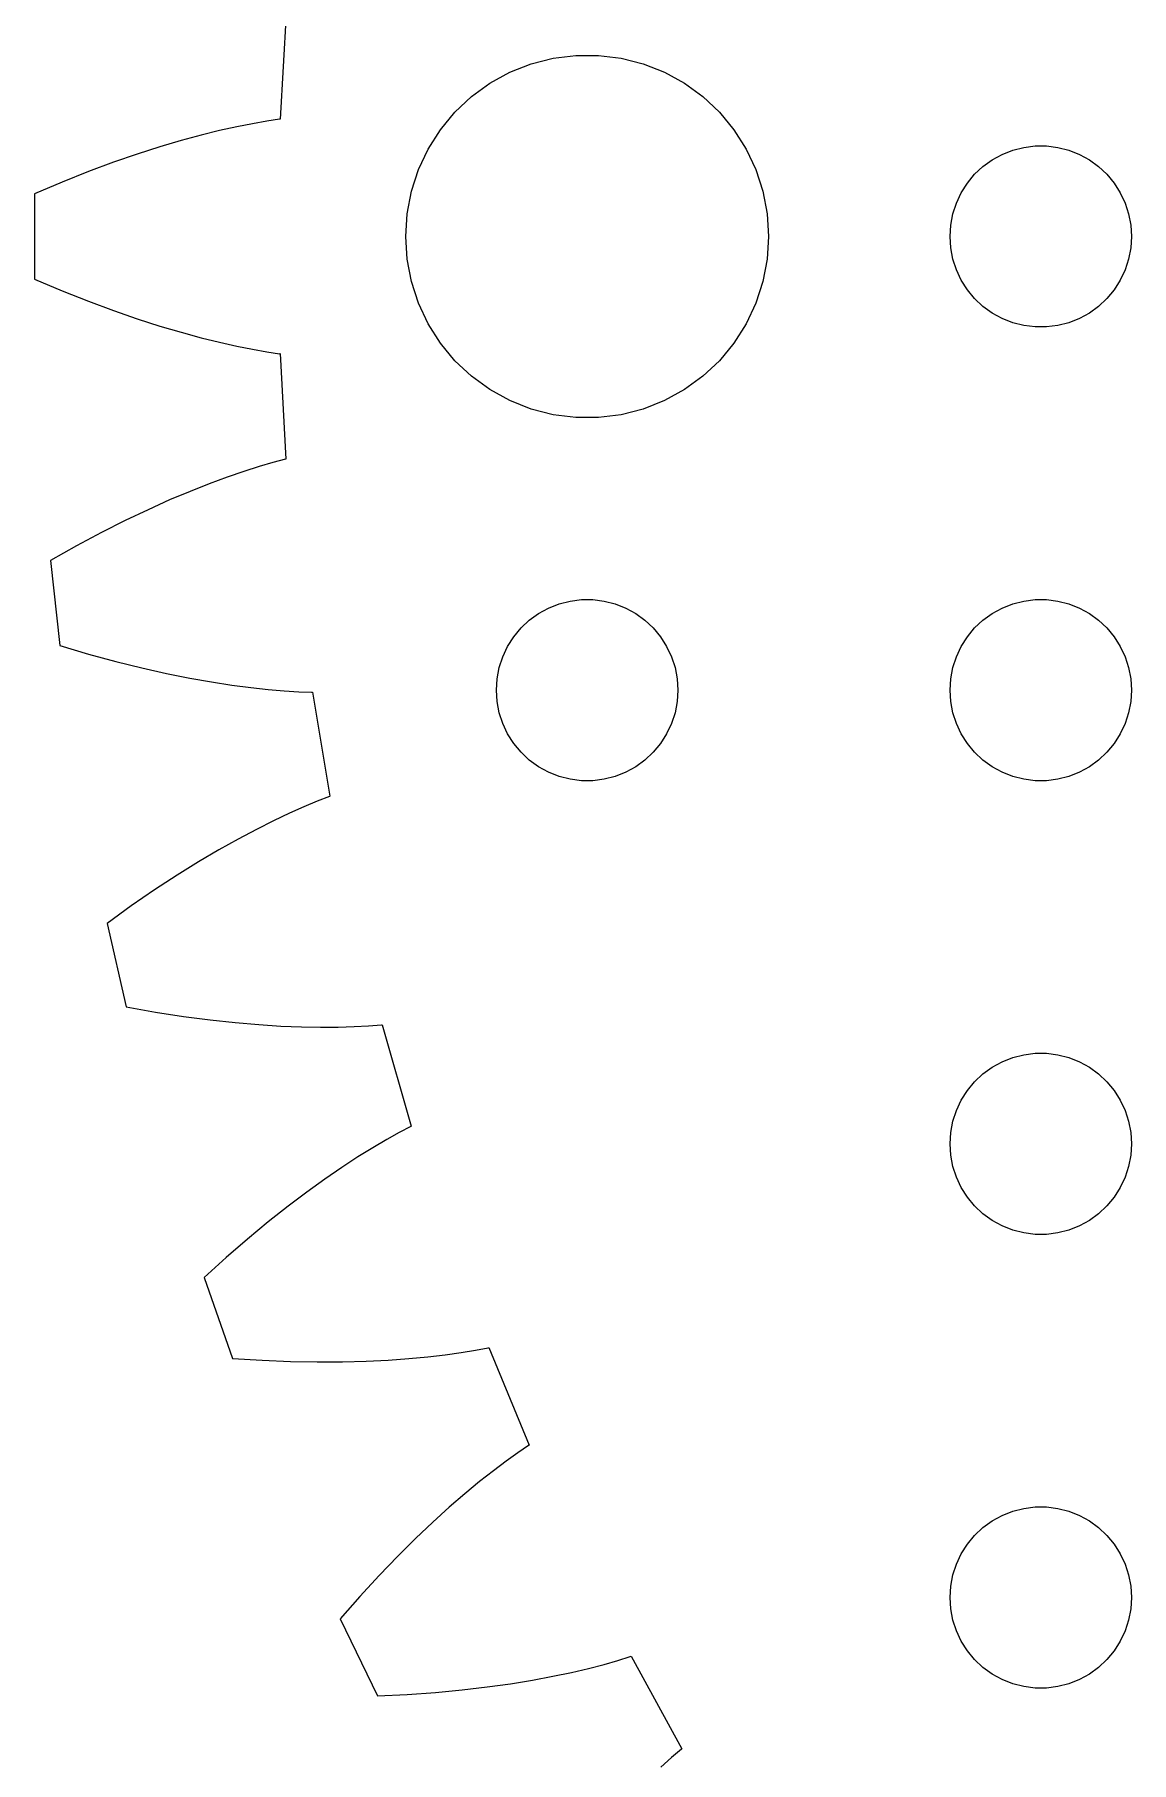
# Model space of a CAD drawing. Header units: metres. Extents: x -54 to 54, y 56 to 164.
# Drawn here: x -54.14 to -36, y 84.77 to 113.34 of the extents above; entities that cross this region are included whole.
import ezdxf

# ---------------------------------------------------------------- set-up
doc = ezdxf.new("R2010")
doc.units = ezdxf.units.M

msp = doc.modelspace()

# ---------------------------------------------------------------- linework, layer by layer
for p, q in [((-49.9756, 113.681), (-50.0776, 111.938)), ((-46.2773, 112.714), (-45.927, 112.853)), ((-45.927, 112.853), (-45.5621, 112.947)), ((-45.5621, 112.947), (-45.1884, 112.994)), ((-45.1884, 112.994), (-44.8116, 112.994)), ((-44.8116, 112.994), (-44.4379, 112.947)), ((-44.4379, 112.947), (-44.0729, 112.853)), ((-44.0729, 112.853), (-43.7227, 112.714)), ((-46.6075, 112.533), (-46.2773, 112.714)), ((-43.7227, 112.714), (-43.3925, 112.533)), ((-47.1869, 112.054), (-46.9123, 112.312)), ((-46.9123, 112.312), (-46.6075, 112.533)), ((-43.3925, 112.533), (-43.0877, 112.312)), ((-43.0877, 112.312), (-42.8131, 112.054)), ((-47.427, 111.763), (-47.1869, 112.054)), ((-42.8131, 112.054), (-42.5729, 111.763)), ((-51.0779, 111.75), (-51.3844, 111.674)), ((-50.7946, 111.813), (-51.0779, 111.75)), ((-50.5349, 111.864), (-50.7946, 111.813)), ((-50.2991, 111.906), (-50.5349, 111.864)), ((-50.0875, 111.938), (-50.2991, 111.906)), ((-50.0776, 111.938), (-50.0875, 111.938)), ((-47.6289, 111.445), (-47.427, 111.763)), ((-42.5729, 111.763), (-42.3711, 111.445)), ((-52.0651, 111.482), (-52.4383, 111.362)), ((-51.7136, 111.585), (-52.0651, 111.482)), ((-51.3844, 111.674), (-51.7136, 111.585)), ((-47.7893, 111.104), (-47.6289, 111.445)), ((-42.3711, 111.445), (-42.2107, 111.104)), ((-38.1387, 111.357), (-37.9635, 111.427)), ((-37.9635, 111.427), (-37.7811, 111.473)), ((-37.7811, 111.473), (-37.5942, 111.497)), ((-37.5942, 111.497), (-37.4058, 111.497)), ((-37.4058, 111.497), (-37.2189, 111.473)), ((-37.2189, 111.473), (-37.0365, 111.427)), ((-37.0365, 111.427), (-36.8613, 111.357)), ((-52.8327, 111.226), (-53.2478, 111.072)), ((-52.4383, 111.362), (-52.8327, 111.226)), ((-38.5934, 111.027), (-38.4561, 111.156)), ((-38.4561, 111.156), (-38.3037, 111.266)), ((-38.3037, 111.266), (-38.1387, 111.357)), ((-36.8613, 111.357), (-36.6963, 111.266)), ((-36.6963, 111.266), (-36.5439, 111.156)), ((-36.5439, 111.156), (-36.4065, 111.027)), ((-53.6829, 110.9), (-54.1374, 110.707)), ((-53.2478, 111.072), (-53.6829, 110.9)), ((-47.9057, 110.746), (-47.7893, 111.104)), ((-42.2107, 111.104), (-42.0942, 110.746)), ((-38.8145, 110.723), (-38.7135, 110.882)), ((-38.7135, 110.882), (-38.5934, 111.027)), ((-36.4065, 111.027), (-36.2865, 110.882)), ((-36.2865, 110.882), (-36.1855, 110.723)), ((-54.1374, 110.707), (-54.1374, 109.293)), ((-47.9763, 110.376), (-47.9057, 110.746)), ((-42.0942, 110.746), (-42.0237, 110.376)), ((-38.9529, 110.373), (-38.8947, 110.552)), ((-38.8947, 110.552), (-38.8145, 110.723)), ((-36.1855, 110.723), (-36.1053, 110.552)), ((-36.1053, 110.552), (-36.0471, 110.373)), ((-48, 110), (-47.9763, 110.376)), ((-42.0237, 110.376), (-42, 110)), ((-38.9882, 110.188), (-38.9529, 110.373)), ((-36.0471, 110.373), (-36.0118, 110.188)), ((-47.9763, 109.624), (-48, 110)), ((-42, 110), (-42.0237, 109.624)), ((-39, 110), (-38.9882, 110.188)), ((-38.9882, 109.812), (-39, 110)), ((-36.0118, 110.188), (-36, 110)), ((-36, 110), (-36.0118, 109.812)), ((-38.9529, 109.627), (-38.9882, 109.812)), ((-36.0118, 109.812), (-36.0471, 109.627)), ((-47.9057, 109.254), (-47.9763, 109.624)), ((-42.0237, 109.624), (-42.0942, 109.254)), ((-38.8947, 109.448), (-38.9529, 109.627)), ((-38.8145, 109.277), (-38.8947, 109.448)), ((-36.1053, 109.448), (-36.1855, 109.277)), ((-36.0471, 109.627), (-36.1053, 109.448)), ((-54.1374, 109.293), (-53.6829, 109.1)), ((-47.7893, 108.896), (-47.9057, 109.254)), ((-42.0942, 109.254), (-42.2107, 108.896)), ((-38.7135, 109.118), (-38.8145, 109.277)), ((-38.5934, 108.973), (-38.7135, 109.118)), ((-36.2865, 109.118), (-36.4065, 108.973)), ((-36.1855, 109.277), (-36.2865, 109.118)), ((-53.6829, 109.1), (-53.2478, 108.928)), ((-53.2478, 108.928), (-52.8327, 108.774)), ((-47.6289, 108.555), (-47.7893, 108.896)), ((-42.2107, 108.896), (-42.3711, 108.555)), ((-38.4561, 108.844), (-38.5934, 108.973)), ((-38.3037, 108.734), (-38.4561, 108.844)), ((-36.5439, 108.844), (-36.6963, 108.734)), ((-36.4065, 108.973), (-36.5439, 108.844)), ((-52.8327, 108.774), (-52.4383, 108.638)), ((-52.4383, 108.638), (-52.0651, 108.518)), ((-47.427, 108.237), (-47.6289, 108.555)), ((-42.3711, 108.555), (-42.5729, 108.237)), ((-38.1387, 108.643), (-38.3037, 108.734)), ((-37.9635, 108.573), (-38.1387, 108.643)), ((-37.7811, 108.527), (-37.9635, 108.573)), ((-37.0365, 108.573), (-37.2189, 108.527)), ((-36.8613, 108.643), (-37.0365, 108.573)), ((-36.6963, 108.734), (-36.8613, 108.643)), ((-52.0651, 108.518), (-51.7136, 108.415)), ((-51.7136, 108.415), (-51.3844, 108.326)), ((-51.3844, 108.326), (-51.0779, 108.25)), ((-37.5942, 108.503), (-37.7811, 108.527)), ((-37.4058, 108.503), (-37.5942, 108.503)), ((-37.2189, 108.527), (-37.4058, 108.503)), ((-51.0779, 108.25), (-50.7946, 108.187)), ((-50.7946, 108.187), (-50.5349, 108.136)), ((-50.5349, 108.136), (-50.2991, 108.094)), ((-50.2991, 108.094), (-50.0875, 108.062)), ((-50.0875, 108.062), (-50.0735, 108.063)), ((-50.0735, 108.063), (-49.9797, 106.318)), ((-47.1869, 107.946), (-47.427, 108.237)), ((-42.5729, 108.237), (-42.8131, 107.946)), ((-46.9123, 107.688), (-47.1869, 107.946)), ((-42.8131, 107.946), (-43.0877, 107.688)), ((-46.6075, 107.467), (-46.9123, 107.688)), ((-46.2773, 107.286), (-46.6075, 107.467)), ((-43.3925, 107.467), (-43.7227, 107.286)), ((-43.0877, 107.688), (-43.3925, 107.467)), ((-45.927, 107.147), (-46.2773, 107.286)), ((-45.5621, 107.053), (-45.927, 107.147)), ((-44.0729, 107.147), (-44.4379, 107.053)), ((-43.7227, 107.286), (-44.0729, 107.147)), ((-45.1884, 107.006), (-45.5621, 107.053)), ((-44.8116, 107.006), (-45.1884, 107.006)), ((-44.4379, 107.053), (-44.8116, 107.006)), ((-50.1962, 106.262), (-50.4259, 106.195)), ((-49.9895, 106.318), (-50.1962, 106.262)), ((-49.9797, 106.318), (-49.9895, 106.318)), ((-50.9527, 106.02), (-51.2488, 105.911)), ((-50.6782, 106.114), (-50.9527, 106.02)), ((-50.4259, 106.195), (-50.6782, 106.114)), ((-51.5659, 105.785), (-51.9036, 105.643)), ((-51.2488, 105.911), (-51.5659, 105.785)), ((-52.2611, 105.482), (-52.6378, 105.303)), ((-51.9036, 105.643), (-52.2611, 105.482)), ((-52.6378, 105.303), (-53.0331, 105.104)), ((-53.4461, 104.884), (-53.8762, 104.642)), ((-53.0331, 105.104), (-53.4461, 104.884)), ((-53.8762, 104.642), (-53.7177, 103.236)), ((-45.2811, 103.973), (-45.0942, 103.997)), ((-45.0942, 103.997), (-44.9058, 103.997)), ((-44.9058, 103.997), (-44.7189, 103.973)), ((-37.7811, 103.973), (-37.5942, 103.997)), ((-37.5942, 103.997), (-37.4058, 103.997)), ((-37.4058, 103.997), (-37.2189, 103.973)), ((-45.9561, 103.656), (-45.8037, 103.766)), ((-45.8037, 103.766), (-45.6387, 103.857)), ((-45.6387, 103.857), (-45.4635, 103.927)), ((-45.4635, 103.927), (-45.2811, 103.973)), ((-44.7189, 103.973), (-44.5365, 103.927)), ((-44.5365, 103.927), (-44.3613, 103.857)), ((-44.3613, 103.857), (-44.1963, 103.766)), ((-44.1963, 103.766), (-44.0439, 103.656)), ((-38.4561, 103.656), (-38.3037, 103.766)), ((-38.3037, 103.766), (-38.1387, 103.857)), ((-38.1387, 103.857), (-37.9635, 103.927)), ((-37.9635, 103.927), (-37.7811, 103.973)), ((-37.2189, 103.973), (-37.0365, 103.927)), ((-37.0365, 103.927), (-36.8613, 103.857)), ((-36.8613, 103.857), (-36.6963, 103.766)), ((-36.6963, 103.766), (-36.5439, 103.656)), ((-46.2135, 103.382), (-46.0934, 103.527)), ((-46.0934, 103.527), (-45.9561, 103.656)), ((-44.0439, 103.656), (-43.9065, 103.527)), ((-43.9065, 103.527), (-43.7865, 103.382)), ((-38.7135, 103.382), (-38.5934, 103.527)), ((-38.5934, 103.527), (-38.4561, 103.656)), ((-36.5439, 103.656), (-36.4065, 103.527)), ((-36.4065, 103.527), (-36.2865, 103.382)), ((-53.7177, 103.236), (-53.2446, 103.095)), ((-46.3947, 103.052), (-46.3145, 103.223)), ((-46.3145, 103.223), (-46.2135, 103.382)), ((-43.7865, 103.382), (-43.6855, 103.223)), ((-43.6855, 103.223), (-43.6053, 103.052)), ((-38.8947, 103.052), (-38.8145, 103.223)), ((-38.8145, 103.223), (-38.7135, 103.382)), ((-36.2865, 103.382), (-36.1855, 103.223)), ((-36.1855, 103.223), (-36.1053, 103.052)), ((-53.2446, 103.095), (-52.7929, 102.973)), ((-52.7929, 102.973), (-52.3632, 102.866)), ((-52.3632, 102.866), (-51.9561, 102.775)), ((-46.4882, 102.688), (-46.4529, 102.873)), ((-46.4529, 102.873), (-46.3947, 103.052)), ((-43.6053, 103.052), (-43.5471, 102.873)), ((-43.5471, 102.873), (-43.5118, 102.688)), ((-38.9882, 102.688), (-38.9529, 102.873)), ((-38.9529, 102.873), (-38.8947, 103.052)), ((-36.1053, 103.052), (-36.0471, 102.873)), ((-36.0471, 102.873), (-36.0118, 102.688)), ((-51.9561, 102.775), (-51.5718, 102.698)), ((-51.5718, 102.698), (-51.2109, 102.635)), ((-51.2109, 102.635), (-50.8738, 102.583)), ((-50.8738, 102.583), (-50.5608, 102.542)), ((-46.5, 102.5), (-46.4882, 102.688)), ((-43.5118, 102.688), (-43.5, 102.5)), ((-39, 102.5), (-38.9882, 102.688)), ((-36.0118, 102.688), (-36, 102.5)), ((-50.5608, 102.542), (-50.2723, 102.511)), ((-50.2723, 102.511), (-50.0084, 102.489)), ((-50.0084, 102.489), (-49.7694, 102.474)), ((-49.7694, 102.474), (-49.5556, 102.466)), ((-49.5556, 102.466), (-49.5417, 102.468)), ((-49.5417, 102.468), (-49.2532, 100.746)), ((-46.4882, 102.312), (-46.5, 102.5)), ((-46.4529, 102.127), (-46.4882, 102.312)), ((-43.5118, 102.312), (-43.5471, 102.127)), ((-43.5, 102.5), (-43.5118, 102.312)), ((-38.9882, 102.312), (-39, 102.5)), ((-38.9529, 102.127), (-38.9882, 102.312)), ((-36.0118, 102.312), (-36.0471, 102.127)), ((-36, 102.5), (-36.0118, 102.312)), ((-46.3947, 101.948), (-46.4529, 102.127)), ((-43.5471, 102.127), (-43.6053, 101.948)), ((-38.8947, 101.948), (-38.9529, 102.127)), ((-36.0471, 102.127), (-36.1053, 101.948)), ((-46.3145, 101.777), (-46.3947, 101.948)), ((-46.2135, 101.618), (-46.3145, 101.777)), ((-43.6855, 101.777), (-43.7865, 101.618)), ((-43.6053, 101.948), (-43.6855, 101.777)), ((-38.8145, 101.777), (-38.8947, 101.948)), ((-38.7135, 101.618), (-38.8145, 101.777)), ((-36.1855, 101.777), (-36.2865, 101.618)), ((-36.1053, 101.948), (-36.1855, 101.777)), ((-46.0934, 101.473), (-46.2135, 101.618)), ((-45.9561, 101.344), (-46.0934, 101.473)), ((-43.9065, 101.473), (-44.0439, 101.344)), ((-43.7865, 101.618), (-43.9065, 101.473)), ((-38.5934, 101.473), (-38.7135, 101.618)), ((-38.4561, 101.344), (-38.5934, 101.473)), ((-36.4065, 101.473), (-36.5439, 101.344)), ((-36.2865, 101.618), (-36.4065, 101.473)), ((-45.8037, 101.234), (-45.9561, 101.344)), ((-45.6387, 101.143), (-45.8037, 101.234)), ((-45.4635, 101.073), (-45.6387, 101.143)), ((-44.3613, 101.143), (-44.5365, 101.073)), ((-44.1963, 101.234), (-44.3613, 101.143)), ((-44.0439, 101.344), (-44.1963, 101.234)), ((-38.3037, 101.234), (-38.4561, 101.344)), ((-38.1387, 101.143), (-38.3037, 101.234)), ((-37.9635, 101.073), (-38.1387, 101.143)), ((-36.8613, 101.143), (-37.0365, 101.073)), ((-36.6963, 101.234), (-36.8613, 101.143)), ((-36.5439, 101.344), (-36.6963, 101.234)), ((-45.2811, 101.027), (-45.4635, 101.073)), ((-45.0942, 101.003), (-45.2811, 101.027)), ((-44.9058, 101.003), (-45.0942, 101.003)), ((-44.7189, 101.027), (-44.9058, 101.003)), ((-44.5365, 101.073), (-44.7189, 101.027)), ((-37.7811, 101.027), (-37.9635, 101.073)), ((-37.5942, 101.003), (-37.7811, 101.027)), ((-37.4058, 101.003), (-37.5942, 101.003)), ((-37.2189, 101.027), (-37.4058, 101.003)), ((-37.0365, 101.073), (-37.2189, 101.027)), ((-49.6828, 100.573), (-49.9245, 100.465)), ((-49.4621, 100.665), (-49.6828, 100.573)), ((-49.2629, 100.744), (-49.4621, 100.665)), ((-49.2532, 100.746), (-49.2629, 100.744)), ((-50.1867, 100.34), (-50.4687, 100.198)), ((-49.9245, 100.465), (-50.1867, 100.34)), ((-50.7698, 100.038), (-51.0894, 99.8589)), ((-50.4687, 100.198), (-50.7698, 100.038)), ((-51.0894, 99.8589), (-51.4267, 99.6595)), ((-51.7809, 99.4391), (-52.1514, 99.1967)), ((-51.4267, 99.6595), (-51.7809, 99.4391)), ((-52.1514, 99.1967), (-52.5372, 98.9316)), ((-52.5372, 98.9316), (-52.9374, 98.643)), ((-52.9374, 98.643), (-52.6226, 97.2636)), ((-52.6226, 97.2636), (-52.1367, 97.1772)), ((-52.1367, 97.1772), (-51.6741, 97.1058)), ((-51.6741, 97.1058), (-51.2352, 97.0482)), ((-51.2352, 97.0482), (-50.8204, 97.0033)), ((-50.8204, 97.0033), (-50.43, 96.9699)), ((-50.43, 96.9699), (-50.0643, 96.9471)), ((-50.0643, 96.9471), (-49.7235, 96.9335)), ((-49.7235, 96.9335), (-49.4079, 96.9281)), ((-49.4079, 96.9281), (-49.1177, 96.9297)), ((-49.1177, 96.9297), (-48.853, 96.9372)), ((-48.853, 96.9372), (-48.6139, 96.9494)), ((-48.6139, 96.9494), (-48.4005, 96.9651)), ((-48.4005, 96.9651), (-48.3869, 96.9688)), ((-48.3869, 96.9688), (-47.9074, 95.2893)), ((-38.4561, 96.1558), (-38.3037, 96.2665)), ((-38.3037, 96.2665), (-38.1387, 96.3573)), ((-38.1387, 96.3573), (-37.9635, 96.4266)), ((-37.9635, 96.4266), (-37.7811, 96.4734)), ((-37.7811, 96.4734), (-37.5942, 96.4971)), ((-37.5942, 96.4971), (-37.4058, 96.4971)), ((-37.4058, 96.4971), (-37.2189, 96.4734)), ((-37.2189, 96.4734), (-37.0365, 96.4266)), ((-37.0365, 96.4266), (-36.8613, 96.3573)), ((-36.8613, 96.3573), (-36.6963, 96.2665)), ((-36.6963, 96.2665), (-36.5439, 96.1558)), ((-38.7135, 95.8817), (-38.5934, 96.0268)), ((-38.5934, 96.0268), (-38.4561, 96.1558)), ((-36.5439, 96.1558), (-36.4065, 96.0268)), ((-36.4065, 96.0268), (-36.2865, 95.8817)), ((-38.8947, 95.5522), (-38.8145, 95.7226)), ((-38.8145, 95.7226), (-38.7135, 95.8817)), ((-36.2865, 95.8817), (-36.1855, 95.7226)), ((-36.1855, 95.7226), (-36.1053, 95.5522)), ((-38.9529, 95.373), (-38.8947, 95.5522)), ((-36.1053, 95.5522), (-36.0471, 95.373)), ((-48.1059, 95.1861), (-48.3148, 95.0692)), ((-47.9168, 95.2864), (-48.1059, 95.1861)), ((-47.9074, 95.2893), (-47.9168, 95.2864)), ((-39, 95), (-38.9882, 95.188)), ((-38.9882, 95.188), (-38.9529, 95.373)), ((-36.0471, 95.373), (-36.0118, 95.188)), ((-36.0118, 95.188), (-36, 95)), ((-48.543, 94.9348), (-48.7896, 94.7817)), ((-48.3148, 95.0692), (-48.543, 94.9348)), ((-38.9882, 94.812), (-39, 95)), ((-36, 95), (-36.0118, 94.812)), ((-49.0539, 94.6092), (-49.3352, 94.4165)), ((-48.7896, 94.7817), (-49.0539, 94.6092)), ((-38.9529, 94.627), (-38.9882, 94.812)), ((-38.8947, 94.4478), (-38.9529, 94.627)), ((-36.0471, 94.627), (-36.1053, 94.4478)), ((-36.0118, 94.812), (-36.0471, 94.627)), ((-49.3352, 94.4165), (-49.6327, 94.2025)), ((-38.8145, 94.2774), (-38.8947, 94.4478)), ((-38.7135, 94.1183), (-38.8145, 94.2774)), ((-36.1855, 94.2774), (-36.2865, 94.1183)), ((-36.1053, 94.4478), (-36.1855, 94.2774)), ((-49.6327, 94.2025), (-49.9456, 93.9666)), ((-38.5934, 93.9732), (-38.7135, 94.1183)), ((-36.2865, 94.1183), (-36.4065, 93.9732)), ((-50.2729, 93.7078), (-50.6139, 93.4256)), ((-49.9456, 93.9666), (-50.2729, 93.7078)), ((-38.4561, 93.8442), (-38.5934, 93.9732)), ((-38.3037, 93.7335), (-38.4561, 93.8442)), ((-38.1387, 93.6428), (-38.3037, 93.7335)), ((-36.6963, 93.7335), (-36.8613, 93.6428)), ((-36.5439, 93.8442), (-36.6963, 93.7335)), ((-36.4065, 93.9732), (-36.5439, 93.8442)), ((-50.6139, 93.4256), (-50.9676, 93.1189)), ((-37.9635, 93.5734), (-38.1387, 93.6428)), ((-37.7811, 93.5266), (-37.9635, 93.5734)), ((-37.5942, 93.503), (-37.7811, 93.5266)), ((-37.4058, 93.503), (-37.5942, 93.503)), ((-37.2189, 93.5266), (-37.4058, 93.503)), ((-37.0365, 93.5734), (-37.2189, 93.5266)), ((-36.8613, 93.6428), (-37.0365, 93.5734)), ((-50.9676, 93.1189), (-51.333, 92.7873)), ((-51.333, 92.7873), (-50.8657, 91.4518)), ((-50.8657, 91.4518), (-50.3732, 91.4204)), ((-50.3732, 91.4204), (-49.9055, 91.4012)), ((-48.654, 91.4055), (-48.288, 91.4237)), ((-48.288, 91.4237), (-47.9479, 91.4484)), ((-47.9479, 91.4484), (-47.6337, 91.4783)), ((-47.6337, 91.4783), (-47.3455, 91.5125)), ((-47.3455, 91.5125), (-47.0833, 91.5495)), ((-47.0833, 91.5495), (-46.847, 91.5884)), ((-46.847, 91.5884), (-46.6367, 91.6279)), ((-46.6367, 91.6279), (-46.6236, 91.6331)), ((-46.6236, 91.6331), (-45.9591, 90.0178)), ((-49.9055, 91.4012), (-49.463, 91.3931)), ((-49.463, 91.3931), (-49.0457, 91.3949)), ((-49.0457, 91.3949), (-48.654, 91.4055)), ((-45.9681, 90.0139), (-46.1448, 89.8931)), ((-45.9591, 90.0178), (-45.9681, 90.0139)), ((-46.3393, 89.7536), (-46.551, 89.5944)), ((-46.1448, 89.8931), (-46.3393, 89.7536)), ((-46.7789, 89.4147), (-47.0222, 89.2137)), ((-46.551, 89.5944), (-46.7789, 89.4147)), ((-47.0222, 89.2137), (-47.2802, 88.9907)), ((-47.2802, 88.9907), (-47.5519, 88.7448)), ((-38.3037, 88.7665), (-38.1387, 88.8573)), ((-38.1387, 88.8573), (-37.9635, 88.9266)), ((-37.9635, 88.9266), (-37.7811, 88.9734)), ((-37.7811, 88.9734), (-37.5942, 88.997)), ((-37.5942, 88.997), (-37.4058, 88.997)), ((-37.4058, 88.997), (-37.2189, 88.9734)), ((-37.2189, 88.9734), (-37.0365, 88.9266)), ((-37.0365, 88.9266), (-36.8613, 88.8573)), ((-36.8613, 88.8573), (-36.6963, 88.7665)), ((-47.5519, 88.7448), (-47.8363, 88.4753)), ((-38.5934, 88.5268), (-38.4561, 88.6558)), ((-38.4561, 88.6558), (-38.3037, 88.7665)), ((-36.6963, 88.7665), (-36.5439, 88.6558)), ((-36.5439, 88.6558), (-36.4065, 88.5268)), ((-47.8363, 88.4753), (-48.1327, 88.1815)), ((-38.8145, 88.2226), (-38.7135, 88.3817)), ((-38.7135, 88.3817), (-38.5934, 88.5268)), ((-36.4065, 88.5268), (-36.2865, 88.3817)), ((-36.2865, 88.3817), (-36.1855, 88.2226)), ((-48.1327, 88.1815), (-48.4399, 87.8628)), ((-38.9529, 87.873), (-38.8947, 88.0522)), ((-38.8947, 88.0522), (-38.8145, 88.2226)), ((-36.1855, 88.2226), (-36.1053, 88.0522)), ((-36.1053, 88.0522), (-36.0471, 87.873)), ((-48.4399, 87.8628), (-48.757, 87.5185)), ((-38.9882, 87.688), (-38.9529, 87.873)), ((-36.0471, 87.873), (-36.0118, 87.688)), ((-48.757, 87.5185), (-49.083, 87.1481)), ((-39, 87.5), (-38.9882, 87.688)), ((-38.9882, 87.312), (-39, 87.5)), ((-36.0118, 87.688), (-36, 87.5)), ((-36, 87.5), (-36.0118, 87.312)), ((-49.083, 87.1481), (-48.4691, 85.8733)), ((-38.9529, 87.127), (-38.9882, 87.312)), ((-38.8947, 86.9478), (-38.9529, 87.127)), ((-36.0471, 87.127), (-36.1053, 86.9478)), ((-36.0118, 87.312), (-36.0471, 87.127)), ((-38.8145, 86.7774), (-38.8947, 86.9478)), ((-36.1053, 86.9478), (-36.1855, 86.7774)), ((-38.7135, 86.6183), (-38.8145, 86.7774)), ((-38.5934, 86.4732), (-38.7135, 86.6183)), ((-36.2865, 86.6183), (-36.4065, 86.4732)), ((-36.1855, 86.7774), (-36.2865, 86.6183)), ((-45.2604, 86.2615), (-44.9778, 86.3277)), ((-44.9778, 86.3277), (-44.7214, 86.3939)), ((-44.7214, 86.3939), (-44.491, 86.459)), ((-44.491, 86.459), (-44.2864, 86.5218)), ((-44.2864, 86.5218), (-44.274, 86.5284)), ((-44.274, 86.5284), (-43.4328, 84.9977)), ((-38.4561, 86.3442), (-38.5934, 86.4732)), ((-38.3037, 86.2335), (-38.4561, 86.3442)), ((-36.5439, 86.3442), (-36.6963, 86.2335)), ((-36.4065, 86.4732), (-36.5439, 86.3442)), ((-47.0686, 85.972), (-46.6542, 86.0205)), ((-46.6542, 86.0205), (-46.2661, 86.0749)), ((-46.2661, 86.0749), (-45.9045, 86.134)), ((-45.9045, 86.134), (-45.5693, 86.1966)), ((-45.5693, 86.1966), (-45.2604, 86.2615)), ((-38.1387, 86.1428), (-38.3037, 86.2335)), ((-37.9635, 86.0734), (-38.1387, 86.1428)), ((-37.7811, 86.0266), (-37.9635, 86.0734)), ((-37.5942, 86.003), (-37.7811, 86.0266)), ((-37.4058, 86.003), (-37.5942, 86.003)), ((-37.2189, 86.0266), (-37.4058, 86.003)), ((-37.0365, 86.0734), (-37.2189, 86.0266)), ((-36.8613, 86.1428), (-37.0365, 86.0734)), ((-36.6963, 86.2335), (-36.8613, 86.1428)), ((-48.4691, 85.8733), (-47.9762, 85.8972)), ((-47.9762, 85.8972), (-47.5093, 85.9305)), ((-47.5093, 85.9305), (-47.0686, 85.972)), ((-43.6034, 84.853), (-43.7811, 84.6925)), ((-43.4414, 84.9928), (-43.6034, 84.853)), ((-43.4328, 84.9977), (-43.4414, 84.9928))]:
    msp.add_line(p, q)

doc.saveas('drawing.dxf')
